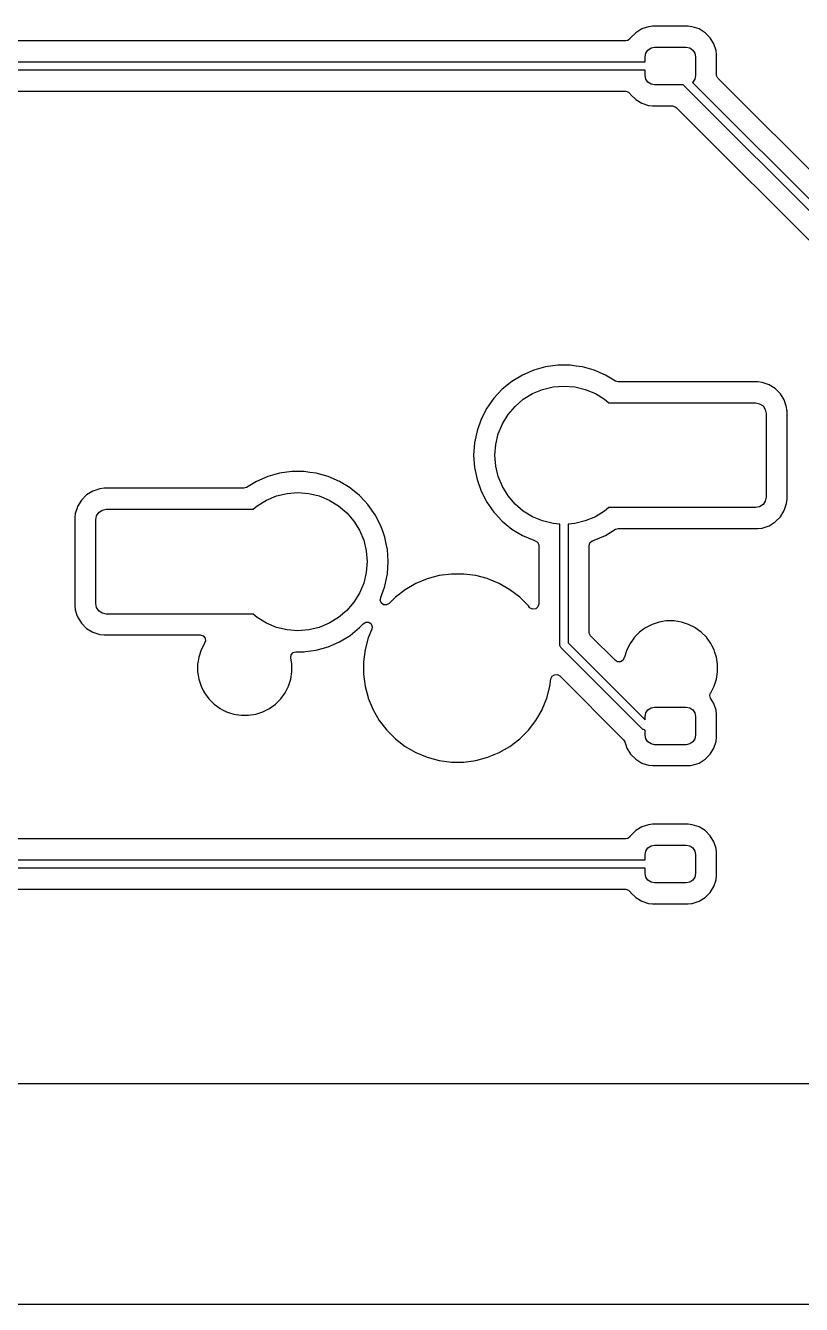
# Model space of a CAD drawing. Header units: millimetres. Extents: x 46 to 4458, y 59 to 1499.
# Drawn here: x 2064.42 to 2082.94, y 832.69 to 863.22 of the extents above; entities that cross this region are included whole.
import ezdxf

# ---------------------------------------------------------------- set-up
doc = ezdxf.new("R2010")
doc.units = ezdxf.units.MM
doc.layers.add('BLACK', color=7, linetype='Continuous')

msp = doc.modelspace()

# ---------------------------------------------------------------- linework, layer by layer
msp.add_lwpolyline([(1739.51188, 833.25441), (1638.06271, 833.5564), (1638.38771, 944.69762), (2107.13583, 944.69762), (2107.13583, 832.69492), (1950.85196, 832.69492)])
at = {"layer": 'BLACK', "linetype": 'Continuous'}
for p, q in [((2079.12941, 863.14389), (2078.98508, 863.05486)), ((2079.12942, 863.14389), (2079.12941, 863.14389)), ((2079.29041, 863.19724), (2079.12942, 863.14389)), ((2079.38976, 863.20739), (2079.29041, 863.19724)), ((2079.29041, 863.19724), (2079.29041, 863.19724)), ((2079.38978, 863.20739), (2079.38976, 863.20739)), ((2080.23647, 863.20739), (2079.38978, 863.20739)), ((2080.33583, 863.19724), (2080.23647, 863.20739)), ((2080.49681, 863.14389), (2080.33583, 863.19724)), ((2080.49682, 863.14389), (2080.49681, 863.14389)), ((2080.64116, 863.05486), (2080.49682, 863.14389)), ((2080.49682, 863.14389), (2080.49682, 863.14389)), ((2080.49682, 863.14389), (2080.49682, 863.14389)), ((2078.74812, 862.85739), (2061.82812, 862.85739)), ((2078.80171, 862.86957), (2078.74812, 862.85739)), ((2078.85365, 862.91629), (2078.80171, 862.86957)), ((2078.86515, 862.93493), (2078.85365, 862.91629)), ((2078.98507, 863.05486), (2078.86515, 862.93493)), ((2078.98508, 863.05486), (2078.98507, 863.05486)), ((2080.76109, 862.93493), (2080.64116, 863.05486)), ((2080.64116, 863.05486), (2080.64116, 863.05486)), ((2080.85012, 862.79059), (2080.76109, 862.93493)), ((2080.76109, 862.93493), (2080.76109, 862.93493)), ((2080.85012, 862.79058), (2080.85012, 862.79059)), ((2080.85012, 862.79059), (2080.85012, 862.79059)), ((2080.90284, 862.6315), (2080.85012, 862.79058)), ((2079.21312, 862.48189), (2079.23025, 862.56799)), ((2079.21312, 862.35683), (2079.21312, 862.48189)), ((2079.23025, 862.56799), (2079.27902, 862.64099)), ((2079.27902, 862.64099), (2079.35202, 862.68976)), ((2079.35202, 862.68976), (2079.43812, 862.70689)), ((2079.43812, 862.70689), (2080.18812, 862.70689)), ((2080.18812, 862.70689), (2080.27422, 862.68976)), ((2080.27422, 862.68976), (2080.34722, 862.64099)), ((2080.34722, 862.64099), (2080.39599, 862.56799)), ((2080.39599, 862.56799), (2080.41312, 862.48189)), ((2080.41312, 862.48189), (2080.41312, 862.03189)), ((2080.90347, 862.6296), (2080.90284, 862.6315)), ((2080.91362, 862.53024), (2080.90347, 862.6296)), ((2080.90347, 862.6296), (2080.90347, 862.6296)), ((2080.91362, 862.53023), (2080.91362, 862.53024)), ((2080.91362, 862.05699), (2080.91362, 862.53023)), ((2061.36312, 862.35503), (2079.21312, 862.35683)), ((2079.21312, 862.15875), (2061.36312, 862.15695)), ((2079.21312, 862.03189), (2079.21312, 862.15875)), ((2079.23025, 861.94578), (2079.21312, 862.03189)), ((2079.27902, 861.87279), (2079.23025, 861.94578)), ((2079.35202, 861.82401), (2079.27902, 861.87279)), ((2080.34722, 861.87279), (2080.34053, 861.86832)), ((2080.34053, 861.86832), (2089.38144, 852.82998)), ((2080.39599, 861.94578), (2080.34722, 861.87279)), ((2080.41312, 862.03189), (2080.39599, 861.94578)), ((2080.91645, 862.03063), (2080.91362, 862.05699)), ((2080.94994, 861.9693), (2080.91645, 862.03063)), ((2084.01736, 858.90189), (2080.94994, 861.9693)), ((2061.82812, 861.65639), (2078.74812, 861.65639)), ((2078.74812, 861.65639), (2078.81515, 861.6367)), ((2078.81515, 861.6367), (2078.85365, 861.59748)), ((2078.85365, 861.59748), (2078.86515, 861.57884)), ((2078.86515, 861.57884), (2078.98507, 861.45892)), ((2079.43812, 861.80689), (2079.35202, 861.82401)), ((2080.12181, 861.80689), (2079.43812, 861.80689)), ((2089.28256, 852.64874), (2080.12181, 861.80689)), ((2078.98507, 861.45892), (2078.98508, 861.45892)), ((2078.98508, 861.45892), (2079.12941, 861.36989)), ((2079.12941, 861.36989), (2079.12942, 861.36989)), ((2079.12942, 861.36989), (2079.12942, 861.36988)), ((2079.12942, 861.36988), (2079.29041, 861.31654)), ((2079.29041, 861.31654), (2079.38977, 861.30639)), ((2079.38977, 861.30639), (2079.86302, 861.30639)), ((2079.86302, 861.30639), (2079.93006, 861.2867)), ((2079.93006, 861.2867), (2079.9507, 861.27007)), ((2079.9507, 861.27007), (2088.85326, 852.36751)), ((2076.28144, 854.88075), (2076.03007, 854.72789)), ((2076.55127, 854.99795), (2076.28144, 854.88075)), ((2076.28144, 854.88075), (2076.28144, 854.88075)), ((2076.83456, 855.07733), (2076.55127, 854.99795)), ((2077.12602, 855.11739), (2076.83456, 855.07733)), ((2076.83456, 855.07733), (2076.83456, 855.07733)), ((2077.42022, 855.11739), (2077.12602, 855.11739)), ((2077.12602, 855.11739), (2077.12602, 855.11739)), ((2077.56595, 855.09736), (2077.42022, 855.11739)), ((2077.42022, 855.11739), (2077.42022, 855.11739)), ((2077.71167, 855.07733), (2077.56595, 855.09736)), ((2077.71168, 855.07733), (2077.71167, 855.07733)), ((2077.99496, 854.99795), (2077.71168, 855.07733)), ((2077.71168, 855.07733), (2077.71168, 855.07733)), ((2078.26479, 854.88075), (2077.99496, 854.99795)), ((2078.2648, 854.88075), (2078.26479, 854.88075)), ((2078.50375, 854.73544), (2078.2648, 854.88075)), ((2075.80186, 854.54223), (2075.60105, 854.32721)), ((2076.03007, 854.72789), (2075.80186, 854.54223)), ((2076.52404, 854.43705), (2076.76324, 854.53613)), ((2076.76324, 854.53613), (2077.015, 854.59657)), ((2077.015, 854.59657), (2077.27312, 854.61689)), ((2077.27312, 854.61689), (2077.53124, 854.59657)), ((2077.53124, 854.59657), (2077.783, 854.53613)), ((2077.783, 854.53613), (2078.0222, 854.43705)), ((2078.56818, 854.71739), (2078.50375, 854.73544)), ((2079.94599, 854.71739), (2078.56818, 854.71739)), ((2079.946, 854.71739), (2079.94599, 854.71739)), ((2081.89813, 854.71739), (2079.946, 854.71739)), ((2081.89814, 854.71739), (2081.89813, 854.71739)), ((2082.00091, 854.70689), (2081.89814, 854.71739)), ((2082.00092, 854.70689), (2082.00091, 854.70689)), ((2082.16745, 854.6517), (2082.00092, 854.70689)), ((2082.31678, 854.5596), (2082.16745, 854.6517)), ((2082.44083, 854.43554), (2082.31678, 854.5596)), ((2075.60105, 854.32721), (2075.4314, 854.08687)), ((2076.10639, 854.13361), (2076.30327, 854.30177)), ((2076.30327, 854.30177), (2076.52404, 854.43705)), ((2078.0222, 854.43705), (2078.24297, 854.30177)), ((2078.24297, 854.30177), (2078.34234, 854.21689)), ((2078.34234, 854.21689), (2079.89812, 854.21689)), ((2079.89812, 854.21689), (2081.84812, 854.21689)), ((2081.84812, 854.21689), (2081.94379, 854.19786)), ((2082.53293, 854.28622), (2082.44083, 854.43554)), ((2082.58063, 854.14229), (2082.53293, 854.28622)), ((2075.4314, 854.08687), (2075.29605, 853.82565)), ((2075.4314, 854.08687), (2075.4314, 854.08687)), ((2075.80296, 853.71597), (2075.93824, 853.93673)), ((2075.93824, 853.93673), (2076.10639, 854.13361)), ((2081.94379, 854.19786), (2082.0249, 854.14366)), ((2082.0249, 854.14366), (2082.07909, 854.06256)), ((2082.07909, 854.06256), (2082.09812, 853.96689)), ((2082.09812, 853.96689), (2082.09812, 851.96689)), ((2082.58812, 854.11969), (2082.58063, 854.14229)), ((2082.58812, 854.11968), (2082.58812, 854.11969)), ((2082.59569, 854.0456), (2082.58812, 854.11968)), ((2082.59862, 854.0169), (2082.59569, 854.0456)), ((2082.59862, 851.91688), (2082.59862, 854.0169)), ((2075.29605, 853.82565), (2075.19753, 853.54845)), ((2075.70388, 853.47677), (2075.80296, 853.71597)), ((2075.19752, 853.54843), (2075.13767, 853.2604)), ((2075.19753, 853.54845), (2075.19752, 853.54843)), ((2075.64343, 853.225), (2075.70388, 853.47677)), ((2075.13767, 853.2604), (2075.11759, 852.96689)), ((2075.13767, 853.2604), (2075.13767, 853.2604)), ((2075.62312, 852.96689), (2075.64343, 853.225)), ((2075.11759, 852.96689), (2075.13767, 852.67338)), ((2075.64343, 852.70877), (2075.62312, 852.96689)), ((2075.70388, 852.45701), (2075.64343, 852.70877)), ((2070.20127, 852.45795), (2069.93144, 852.34075)), ((2070.48456, 852.53733), (2070.20127, 852.45795)), ((2070.77602, 852.57739), (2070.48456, 852.53733)), ((2070.48456, 852.53733), (2070.48456, 852.53733)), ((2071.07022, 852.57739), (2070.77602, 852.57739)), ((2070.77602, 852.57739), (2070.77602, 852.57739)), ((2071.20907, 852.5583), (2071.07022, 852.57739)), ((2071.07022, 852.57739), (2071.07022, 852.57739)), ((2071.36167, 852.53733), (2071.20907, 852.5583)), ((2071.36168, 852.53733), (2071.36167, 852.53733)), ((2071.64496, 852.45795), (2071.36168, 852.53733)), ((2071.36168, 852.53733), (2071.36168, 852.53733)), ((2071.91479, 852.34075), (2071.64496, 852.45795)), ((2075.13767, 852.67338), (2075.13767, 852.67337)), ((2075.13767, 852.67337), (2075.19752, 852.38534)), ((2075.19752, 852.38534), (2075.19753, 852.38533)), ((2075.19753, 852.38533), (2075.29605, 852.10813)), ((2075.80296, 852.2178), (2075.70388, 852.45701)), ((2066.02878, 852.1117), (2065.87946, 852.0196)), ((2066.02879, 852.1117), (2066.02878, 852.1117)), ((2066.19532, 852.16689), (2066.02879, 852.1117)), ((2066.2981, 852.17739), (2066.19532, 852.16689)), ((2066.19532, 852.16689), (2066.19532, 852.16689)), ((2066.29812, 852.17739), (2066.2981, 852.17739)), ((2069.62806, 852.17739), (2066.29812, 852.17739)), ((2069.69249, 852.19544), (2069.62806, 852.17739)), ((2069.93144, 852.34075), (2069.69249, 852.19544)), ((2069.93144, 852.34075), (2069.93144, 852.34075)), ((2070.665, 852.05657), (2070.92312, 852.07689)), ((2070.92312, 852.07689), (2071.18124, 852.05657)), ((2071.9148, 852.34075), (2071.91479, 852.34075)), ((2072.16616, 852.18789), (2071.9148, 852.34075)), ((2072.16617, 852.18789), (2072.16616, 852.18789)), ((2072.18821, 852.16995), (2072.16617, 852.18789)), ((2072.16617, 852.18789), (2072.16617, 852.18789)), ((2072.39438, 852.00223), (2072.18821, 852.16995)), ((2075.29605, 852.10813), (2075.4314, 851.84691)), ((2075.93824, 851.99704), (2075.80296, 852.2178)), ((2065.75541, 851.89555), (2065.66331, 851.74622)), ((2065.87946, 852.0196), (2065.75541, 851.89555)), ((2069.95327, 851.76177), (2070.17404, 851.89705)), ((2070.17404, 851.89705), (2070.41324, 851.99613)), ((2070.41324, 851.99613), (2070.665, 852.05657)), ((2071.18124, 852.05657), (2071.433, 851.99613)), ((2071.433, 851.99613), (2071.6722, 851.89705)), ((2071.6722, 851.89705), (2071.89297, 851.76177)), ((2072.39438, 852.00222), (2072.39438, 852.00223)), ((2072.51735, 851.87055), (2072.39438, 852.00222)), ((2072.39438, 852.00222), (2072.39438, 852.00222)), ((2072.59519, 851.78721), (2072.51735, 851.87055)), ((2072.76484, 851.54687), (2072.59519, 851.78721)), ((2075.4314, 851.84691), (2075.4314, 851.8469)), ((2075.4314, 851.8469), (2075.60105, 851.60656)), ((2076.10639, 851.80016), (2075.93824, 851.99704)), ((2076.30327, 851.63201), (2076.10639, 851.80016)), ((2082.0249, 851.79011), (2081.94379, 851.73592)), ((2082.07909, 851.87122), (2082.0249, 851.79011)), ((2082.09812, 851.96689), (2082.07909, 851.87122)), ((2082.53293, 851.64755), (2082.58812, 851.81409)), ((2082.58812, 851.81409), (2082.59862, 851.91688)), ((2065.60812, 851.57968), (2065.59762, 851.4769)), ((2065.59762, 851.4769), (2065.59762, 849.37689)), ((2065.65114, 851.70951), (2065.60812, 851.57968)), ((2065.60812, 851.57968), (2065.60812, 851.57968)), ((2065.60812, 851.57968), (2065.60812, 851.57968)), ((2065.6633, 851.74622), (2065.65114, 851.70951)), ((2065.66331, 851.74622), (2065.6633, 851.74622)), ((2066.09812, 851.42689), (2066.11715, 851.52256)), ((2066.11715, 851.52256), (2066.17134, 851.60366)), ((2066.17134, 851.60366), (2066.25245, 851.65786)), ((2066.25245, 851.65786), (2066.34812, 851.67689)), ((2066.34812, 851.67689), (2068.39812, 851.67689)), ((2068.39812, 851.67689), (2069.85389, 851.67689)), ((2069.85389, 851.67689), (2069.95327, 851.76177)), ((2071.89297, 851.76177), (2072.08985, 851.59361)), ((2072.08985, 851.59361), (2072.258, 851.39673)), ((2072.76484, 851.54686), (2072.76484, 851.54687)), ((2072.76484, 851.54687), (2072.76484, 851.54687)), ((2072.90019, 851.28565), (2072.76484, 851.54686)), ((2075.60105, 851.60656), (2075.63792, 851.56709)), ((2075.63792, 851.56709), (2075.79006, 851.40418)), ((2076.52404, 851.49673), (2076.30327, 851.63201)), ((2076.76324, 851.39764), (2076.52404, 851.49673)), ((2078.0222, 851.49673), (2077.783, 851.39764)), ((2078.24297, 851.63201), (2078.0222, 851.49673)), ((2078.34234, 851.71689), (2078.24297, 851.63201)), ((2079.79812, 851.71689), (2078.34234, 851.71689)), ((2081.84812, 851.71689), (2079.79812, 851.71689)), ((2081.94379, 851.73592), (2081.84812, 851.71689)), ((2082.31678, 851.37418), (2082.44083, 851.49823)), ((2082.44083, 851.49823), (2082.53293, 851.64755)), ((2066.09812, 849.42689), (2066.09812, 851.42689)), ((2072.258, 851.39673), (2072.39328, 851.17597)), ((2072.39328, 851.17597), (2072.49236, 850.93677)), ((2072.95575, 851.12932), (2072.90019, 851.28565)), ((2075.79006, 851.40418), (2075.80186, 851.39155)), ((2075.80186, 851.39155), (2075.89502, 851.31576)), ((2075.89502, 851.31576), (2076.03007, 851.20589)), ((2076.03007, 851.20589), (2076.03007, 851.20589)), ((2076.03007, 851.20589), (2076.03007, 851.20589)), ((2076.03007, 851.20589), (2076.28144, 851.05303)), ((2077.015, 851.3372), (2076.76324, 851.39764)), ((2077.17381, 851.3247), (2077.015, 851.3372)), ((2077.17504, 848.42738), (2077.17381, 851.3247)), ((2077.53124, 851.3372), (2077.3719, 851.32466)), ((2077.3719, 851.32466), (2077.3731, 848.48567)), ((2077.783, 851.39764), (2077.53124, 851.3372)), ((2078.2648, 851.05303), (2078.50375, 851.19834)), ((2078.50375, 851.19834), (2078.56818, 851.21639)), ((2078.56818, 851.21639), (2079.7481, 851.21639)), ((2079.7481, 851.21639), (2079.74811, 851.21639)), ((2079.74811, 851.21639), (2081.89813, 851.21639)), ((2081.89813, 851.21639), (2082.00092, 851.22689)), ((2082.00092, 851.22689), (2082.16745, 851.28207)), ((2082.16745, 851.28207), (2082.31678, 851.37418)), ((2072.49236, 850.93677), (2072.55281, 850.685)), ((2072.99871, 851.00845), (2072.95575, 851.12932)), ((2072.99871, 851.00843), (2072.99871, 851.00845)), ((2073.03195, 850.84849), (2072.99871, 851.00843)), ((2076.28144, 851.05303), (2076.28144, 851.05303)), ((2076.28144, 851.05303), (2076.55128, 850.93582)), ((2076.55128, 850.93582), (2076.58207, 850.92719)), ((2076.58207, 850.92719), (2076.64132, 850.89015)), ((2076.64132, 850.89015), (2076.67113, 850.82696)), ((2077.87362, 850.80779), (2077.8933, 850.87483)), ((2077.8933, 850.87483), (2077.94611, 850.92058)), ((2077.94611, 850.92058), (2077.96417, 850.92719)), ((2077.96417, 850.92719), (2077.99496, 850.93582)), ((2077.99496, 850.93582), (2078.26479, 851.05302)), ((2077.99496, 850.93582), (2077.99496, 850.93582)), ((2078.26479, 851.05302), (2078.2648, 851.05303)), ((2078.2648, 851.05303), (2078.2648, 851.05303)), ((2072.55281, 850.685), (2072.57312, 850.42689)), ((2073.05857, 850.7204), (2073.03195, 850.84849)), ((2073.07864, 850.42689), (2073.05857, 850.7204)), ((2076.67113, 850.82696), (2076.67262, 850.80779)), ((2076.67262, 850.80779), (2076.67262, 849.41141)), ((2077.87362, 848.74698), (2077.87362, 850.80779)), ((2072.57312, 850.42689), (2072.55281, 850.16877)), ((2073.05857, 850.13338), (2073.07864, 850.42689)), ((2072.55281, 850.16877), (2072.49236, 849.91701)), ((2072.99871, 849.84534), (2073.03532, 850.02149)), ((2073.03532, 850.02149), (2073.05857, 850.13338)), ((2074.01012, 850.01674), (2073.73832, 849.90415)), ((2074.29432, 850.09289), (2074.01012, 850.01674)), ((2074.586, 850.13129), (2074.29432, 850.09289)), ((2074.58601, 850.13129), (2074.586, 850.13129)), ((2074.88023, 850.13129), (2074.58601, 850.13129)), ((2074.58601, 850.13129), (2074.58601, 850.13129)), ((2074.88024, 850.13129), (2074.88023, 850.13129)), ((2074.88023, 850.13129), (2074.88023, 850.13129)), ((2075.17192, 850.09289), (2074.88024, 850.13129)), ((2075.43838, 850.02149), (2075.17192, 850.09289)), ((2075.17192, 850.09289), (2075.17192, 850.09289)), ((2075.17192, 850.09289), (2075.17192, 850.09289)), ((2075.45611, 850.01674), (2075.43838, 850.02149)), ((2075.72791, 849.90415), (2075.45611, 850.01674)), ((2072.39328, 849.6778), (2072.258, 849.45704)), ((2072.49236, 849.91701), (2072.39328, 849.6778)), ((2072.90368, 849.57793), (2072.94166, 849.6848)), ((2072.94166, 849.6848), (2072.99871, 849.84533)), ((2072.99871, 849.84533), (2072.99871, 849.84534)), ((2072.99871, 849.84534), (2072.99871, 849.84534)), ((2073.48351, 849.75704), (2073.25011, 849.57794)), ((2073.48353, 849.75705), (2073.48351, 849.75704)), ((2073.73831, 849.90415), (2073.48353, 849.75705)), ((2073.73832, 849.90415), (2073.73831, 849.90415)), ((2075.72793, 849.90415), (2075.72791, 849.90415)), ((2075.98271, 849.75705), (2075.72793, 849.90415)), ((2075.98272, 849.75704), (2075.98271, 849.75705)), ((2075.98271, 849.75705), (2075.98271, 849.75705)), ((2076.21613, 849.57794), (2075.98272, 849.75704)), ((2075.98272, 849.75704), (2075.98272, 849.75704)), ((2075.98272, 849.75704), (2075.98272, 849.75704)), ((2065.59762, 849.37689), (2065.59762, 849.37687)), ((2065.59762, 849.37687), (2065.60812, 849.27409)), ((2066.11715, 849.33122), (2066.09812, 849.42689)), ((2066.17134, 849.25011), (2066.11715, 849.33122)), ((2072.258, 849.45704), (2072.08985, 849.26016)), ((2072.88901, 849.50704), (2072.89896, 849.56529)), ((2072.91343, 849.44158), (2072.88901, 849.50704)), ((2072.89896, 849.56529), (2072.90019, 849.56811)), ((2072.90019, 849.56812), (2072.90368, 849.57793)), ((2072.90019, 849.56811), (2072.90019, 849.56812)), ((2072.96936, 849.39971), (2072.91343, 849.44158)), ((2073.03905, 849.39472), (2072.96936, 849.39971)), ((2073.10038, 849.42821), (2073.03905, 849.39472)), ((2073.25011, 849.57794), (2073.10038, 849.42821)), ((2076.21614, 849.57793), (2076.21613, 849.57794)), ((2076.42416, 849.3699), (2076.21614, 849.57793)), ((2076.42417, 849.36989), (2076.42416, 849.3699)), ((2076.45024, 849.33592), (2076.42417, 849.36989)), ((2076.46742, 849.31769), (2076.45024, 849.33592)), ((2076.65293, 849.34437), (2076.60013, 849.29861)), ((2076.67262, 849.41141), (2076.65293, 849.34437)), ((2065.60812, 849.27409), (2065.60812, 849.27409)), ((2065.60812, 849.27409), (2065.64878, 849.15139)), ((2065.64878, 849.15139), (2065.66331, 849.10755)), ((2065.66331, 849.10755), (2065.75541, 848.95823)), ((2066.25245, 849.19592), (2066.17134, 849.25011)), ((2066.34812, 849.17689), (2066.25245, 849.19592)), ((2068.27312, 849.17689), (2066.34812, 849.17689)), ((2069.85389, 849.17689), (2068.27312, 849.17689)), ((2069.95327, 849.09201), (2069.85389, 849.17689)), ((2070.17404, 848.95673), (2069.95327, 849.09201)), ((2071.89297, 849.09201), (2071.6722, 848.95673)), ((2072.08985, 849.26016), (2071.89297, 849.09201)), ((2076.53097, 849.28867), (2076.46742, 849.31769)), ((2076.60013, 849.29861), (2076.53097, 849.28867)), ((2065.75541, 848.95823), (2065.87946, 848.83418)), ((2065.87946, 848.83418), (2066.02879, 848.74207)), ((2066.02879, 848.74207), (2066.19532, 848.68689)), ((2070.41324, 848.85764), (2070.17404, 848.95673)), ((2070.665, 848.7972), (2070.41324, 848.85764)), ((2070.92312, 848.77689), (2070.665, 848.7972)), ((2071.18124, 848.7972), (2070.92312, 848.77689)), ((2071.433, 848.85764), (2071.18124, 848.7972)), ((2071.6722, 848.95673), (2071.433, 848.85764)), ((2072.16617, 848.66589), (2072.39438, 848.85155)), ((2072.39438, 848.85155), (2072.48261, 848.94602)), ((2072.48261, 848.94602), (2072.54275, 848.98158)), ((2072.54275, 848.98158), (2072.61257, 848.97898)), ((2072.68779, 848.81393), (2072.60327, 848.60988)), ((2072.61257, 848.97898), (2072.6699, 848.93904)), ((2072.6699, 848.93904), (2072.69654, 848.87445)), ((2072.69654, 848.87445), (2072.68779, 848.81393)), ((2077.87645, 848.72063), (2077.87362, 848.74698)), ((2077.90994, 848.6593), (2077.87645, 848.72063)), ((2079.0799, 848.74537), (2078.95464, 848.6201)), ((2079.07991, 848.74537), (2079.0799, 848.74537)), ((2079.0799, 848.74537), (2079.0799, 848.74537)), ((2079.17416, 848.81385), (2079.07991, 848.74537)), ((2079.22323, 848.8495), (2079.17416, 848.81385)), ((2079.38108, 848.92993), (2079.22323, 848.8495)), ((2079.54956, 848.98467), (2079.38108, 848.92993)), ((2079.38108, 848.92993), (2079.38108, 848.92993)), ((2079.66621, 849.00315), (2079.54956, 848.98467)), ((2079.72454, 849.01239), (2079.66621, 849.00315)), ((2079.9017, 849.01239), (2079.72454, 849.01239)), ((2079.98919, 848.99853), (2079.9017, 849.01239)), ((2080.07668, 848.98467), (2079.98919, 848.99853)), ((2080.24516, 848.92993), (2080.07668, 848.98467)), ((2080.39898, 848.85155), (2080.24516, 848.92993)), ((2080.24516, 848.92993), (2080.24516, 848.92993)), ((2080.40301, 848.8495), (2080.39898, 848.85155)), ((2080.54633, 848.74537), (2080.40301, 848.8495)), ((2080.6716, 848.6201), (2080.54633, 848.74537)), ((2066.19532, 848.68689), (2066.29811, 848.67639)), ((2066.29811, 848.67639), (2068.22524, 848.67639)), ((2068.22524, 848.67639), (2068.22525, 848.67639)), ((2068.22525, 848.67639), (2068.59217, 848.67639)), ((2068.59217, 848.67639), (2068.65921, 848.6567)), ((2068.69051, 848.47678), (2068.61008, 848.31893)), ((2068.65921, 848.6567), (2068.70496, 848.6039)), ((2068.69249, 848.47951), (2068.69051, 848.47678)), ((2068.7149, 848.53474), (2068.69249, 848.47951)), ((2068.70496, 848.6039), (2068.7149, 848.53474)), ((2071.64496, 848.39582), (2071.9148, 848.51303)), ((2071.9148, 848.51303), (2072.16617, 848.66589)), ((2072.60327, 848.60988), (2072.52712, 848.32568)), ((2077.18997, 848.39133), (2077.17504, 848.42738)), ((2077.3731, 848.48567), (2079.21312, 846.64821)), ((2078.5027, 848.06654), (2077.90994, 848.6593)), ((2078.85051, 848.47678), (2078.77008, 848.31893)), ((2078.92224, 848.57551), (2078.85051, 848.47678)), ((2078.95464, 848.6201), (2078.92224, 848.57551)), ((2078.95464, 848.6201), (2078.95464, 848.6201)), ((2078.95464, 848.6201), (2078.95464, 848.6201)), ((2080.77573, 848.47678), (2080.6716, 848.6201)), ((2080.80403, 848.42125), (2080.77573, 848.47678)), ((2080.85616, 848.31893), (2080.80403, 848.42125)), ((2068.55533, 848.15044), (2068.53925, 848.0489)), ((2068.61008, 848.31893), (2068.55533, 848.15044)), ((2068.61008, 848.31893), (2068.61008, 848.31893)), ((2070.75367, 848.13299), (2070.76262, 848.20228)), ((2070.77862, 847.97547), (2070.75367, 848.13299)), ((2070.76262, 848.20228), (2070.80762, 848.25573)), ((2070.80762, 848.25573), (2070.87437, 848.27637)), ((2070.87437, 848.27637), (2070.87614, 848.27639)), ((2070.87614, 848.27639), (2071.07022, 848.27639)), ((2071.07022, 848.27639), (2071.10528, 848.28121)), ((2071.10528, 848.28121), (2071.36167, 848.31645)), ((2071.36167, 848.31645), (2071.64496, 848.39582)), ((2072.52712, 848.32568), (2072.48872, 848.034)), ((2077.20241, 848.37618), (2077.18997, 848.39133)), ((2079.15756, 846.42374), (2077.20241, 848.37618)), ((2078.71286, 848.13482), (2078.68293, 848.07168)), ((2078.71533, 848.15045), (2078.71286, 848.13482)), ((2078.77008, 848.31893), (2078.71533, 848.15045)), ((2078.77008, 848.31893), (2078.77008, 848.31893)), ((2080.87682, 848.25534), (2080.85616, 848.31893)), ((2080.85616, 848.31893), (2080.85616, 848.31893)), ((2080.91091, 848.15044), (2080.87682, 848.25534)), ((2080.93862, 847.97547), (2080.91091, 848.15044)), ((2068.53925, 848.0489), (2068.52762, 847.97547)), ((2068.52762, 847.97547), (2068.52762, 847.79831)), ((2068.52762, 847.79831), (2068.54065, 847.71601)), ((2070.75091, 847.62333), (2070.77862, 847.79831)), ((2070.77862, 847.79831), (2070.77862, 847.97547)), ((2072.48872, 848.034), (2072.48872, 848.03399)), ((2072.48872, 848.03399), (2072.48872, 847.73979)), ((2078.55375, 848.03575), (2078.5027, 848.06654)), ((2078.62361, 848.03475), (2078.55375, 848.03575)), ((2078.68293, 848.07168), (2078.62361, 848.03475)), ((2080.91091, 847.62333), (2080.93862, 847.79831)), ((2080.93862, 847.79831), (2080.93862, 847.97547)), ((2068.54065, 847.71601), (2068.55533, 847.62333)), ((2068.55533, 847.62333), (2068.61008, 847.45485)), ((2070.69616, 847.45485), (2070.75091, 847.62333)), ((2072.48872, 847.73979), (2072.48872, 847.73977)), ((2072.48872, 847.73977), (2072.5271, 847.44827)), ((2076.93912, 847.44809), (2076.96255, 847.6261)), ((2076.96255, 847.6261), (2076.99082, 847.69)), ((2076.99082, 847.69), (2077.04914, 847.72847)), ((2077.04914, 847.72847), (2077.11901, 847.7293)), ((2077.11901, 847.7293), (2077.17317, 847.6976)), ((2077.17317, 847.6976), (2078.69514, 846.17563)), ((2080.85616, 847.45485), (2080.91091, 847.62333)), ((2068.61008, 847.45485), (2068.61008, 847.45485)), ((2068.61008, 847.45485), (2068.67092, 847.33543)), ((2068.67092, 847.33543), (2068.69051, 847.297)), ((2068.69051, 847.297), (2068.79464, 847.15367)), ((2070.5116, 847.15367), (2070.61573, 847.297)), ((2070.61573, 847.297), (2070.69616, 847.45485)), ((2072.5271, 847.44827), (2072.52712, 847.44809)), ((2072.52712, 847.44809), (2072.59875, 847.18077)), ((2076.86297, 847.1639), (2076.93912, 847.44809)), ((2080.75557, 847.23138), (2080.77382, 847.29388)), ((2080.77401, 847.16399), (2080.75557, 847.23138)), ((2080.77382, 847.29388), (2080.77572, 847.29698)), ((2080.77572, 847.29698), (2080.77573, 847.297)), ((2080.77573, 847.297), (2080.85616, 847.45485)), ((2068.79464, 847.15367), (2068.91991, 847.0284)), ((2068.91991, 847.0284), (2069.06323, 846.92427)), ((2069.06323, 846.92427), (2069.1264, 846.89208)), ((2069.1264, 846.89208), (2069.22108, 846.84385)), ((2070.08516, 846.84385), (2070.24301, 846.92427)), ((2070.24301, 846.92427), (2070.38633, 847.0284)), ((2070.38633, 847.0284), (2070.5116, 847.15367)), ((2072.59875, 847.18077), (2072.60327, 847.16389)), ((2072.60327, 847.16389), (2072.71585, 846.89209)), ((2072.71585, 846.89209), (2072.71586, 846.89208)), ((2072.71586, 846.89208), (2072.86296, 846.6373)), ((2076.60327, 846.63729), (2076.75038, 846.89208)), ((2076.75038, 846.89208), (2076.75148, 846.89474)), ((2076.75148, 846.89474), (2076.86297, 847.16389)), ((2076.86297, 847.16389), (2076.86297, 847.1639)), ((2076.86297, 847.16389), (2076.86297, 847.16389)), ((2079.23025, 846.81799), (2079.27902, 846.89099)), ((2079.27902, 846.89099), (2079.35202, 846.93976)), ((2079.35202, 846.93976), (2079.43812, 846.95689)), ((2079.43812, 846.95689), (2080.18812, 846.95689)), ((2080.18812, 846.95689), (2080.27422, 846.93976)), ((2080.27422, 846.93976), (2080.34722, 846.89099)), ((2080.34722, 846.89099), (2080.39599, 846.81799)), ((2080.85012, 847.04059), (2080.77401, 847.16399)), ((2080.85012, 847.04058), (2080.85012, 847.04059)), ((2080.85012, 847.04059), (2080.85012, 847.04059)), ((2080.90347, 846.8796), (2080.85012, 847.04058)), ((2069.22108, 846.84385), (2069.22108, 846.84384)), ((2069.22108, 846.84384), (2069.29297, 846.82049)), ((2069.29297, 846.82049), (2069.38956, 846.7891)), ((2069.38956, 846.7891), (2069.56454, 846.76139)), ((2069.56454, 846.76139), (2069.56454, 846.76139)), ((2069.56454, 846.76139), (2069.7417, 846.76139)), ((2069.7417, 846.76139), (2069.91667, 846.7891)), ((2069.7417, 846.76139), (2069.7417, 846.76139)), ((2069.91667, 846.7891), (2070.08516, 846.84385)), ((2072.86296, 846.6373), (2072.86297, 846.63728)), ((2072.86297, 846.63728), (2073.04207, 846.40388)), ((2076.42417, 846.40388), (2076.60327, 846.63729)), ((2079.21312, 846.73189), (2079.23025, 846.81799)), ((2079.21312, 846.64821), (2079.21312, 846.73189)), ((2080.39599, 846.81799), (2080.41312, 846.73189)), ((2080.41312, 846.73189), (2080.41312, 846.28189)), ((2080.91362, 846.78023), (2080.90347, 846.8796)), ((2080.91362, 846.23354), (2080.91362, 846.78023)), ((2073.04207, 846.40388), (2073.04207, 846.40387)), ((2073.04207, 846.40387), (2073.2501, 846.19584)), ((2076.21613, 846.19584), (2076.42417, 846.40388)), ((2079.16812, 846.41937), (2079.15756, 846.42374)), ((2079.19361, 846.40881), (2079.16812, 846.41937)), ((2079.21312, 846.40689), (2079.19361, 846.40881)), ((2079.21312, 846.28189), (2079.21312, 846.40689)), ((2079.23025, 846.19578), (2079.21312, 846.28189)), ((2080.41312, 846.28189), (2080.39599, 846.19578)), ((2073.2501, 846.19584), (2073.25011, 846.19584)), ((2073.25011, 846.19584), (2073.33047, 846.13418)), ((2073.33047, 846.13418), (2073.48352, 846.01673)), ((2073.48352, 846.01673), (2073.48353, 846.01673)), ((2073.48353, 846.01673), (2073.73831, 845.86963)), ((2075.72792, 845.86963), (2075.98272, 846.01673)), ((2075.98272, 846.01673), (2076.21613, 846.19584)), ((2078.69514, 846.17563), (2078.72516, 846.12696)), ((2078.72516, 846.12696), (2078.74994, 846.05218)), ((2078.74994, 846.05218), (2078.77612, 845.97319)), ((2078.77612, 845.97319), (2078.77612, 845.97318)), ((2078.77612, 845.97318), (2078.86515, 845.82885)), ((2079.27902, 846.12279), (2079.23025, 846.19578)), ((2079.35202, 846.07401), (2079.27902, 846.12279)), ((2079.43812, 846.05689), (2079.35202, 846.07401)), ((2080.18812, 846.05689), (2079.43812, 846.05689)), ((2080.27422, 846.07401), (2080.18812, 846.05689)), ((2080.34722, 846.12279), (2080.27422, 846.07401)), ((2080.39599, 846.19578), (2080.34722, 846.12279)), ((2080.76109, 845.82884), (2080.85012, 845.97319)), ((2080.85012, 845.97319), (2080.90347, 846.13418)), ((2080.90347, 846.13418), (2080.91362, 846.23354)), ((2073.73831, 845.86963), (2073.73832, 845.86962)), ((2073.73832, 845.86962), (2074.01012, 845.75704)), ((2074.01012, 845.75704), (2074.01013, 845.75704)), ((2074.01013, 845.75704), (2074.01013, 845.75704)), ((2074.01013, 845.75704), (2074.29432, 845.68089)), ((2074.29432, 845.68089), (2074.58601, 845.64249)), ((2074.88023, 845.64249), (2075.17192, 845.68089)), ((2075.17192, 845.68089), (2075.45611, 845.75704)), ((2075.45611, 845.75704), (2075.60727, 845.81965)), ((2075.60727, 845.81965), (2075.72791, 845.86962)), ((2075.72791, 845.86962), (2075.72792, 845.86962)), ((2075.72792, 845.86962), (2075.72792, 845.86963)), ((2078.86515, 845.82885), (2078.86515, 845.82884)), ((2078.86515, 845.82884), (2078.98507, 845.70892)), ((2078.98507, 845.70892), (2078.98508, 845.70892)), ((2078.98508, 845.70892), (2079.12941, 845.61989)), ((2080.49682, 845.61988), (2080.64116, 845.70892)), ((2080.64116, 845.70892), (2080.76109, 845.82884)), ((2074.58601, 845.64249), (2074.58602, 845.64249)), ((2074.58602, 845.64249), (2074.88022, 845.64249)), ((2074.88022, 845.64249), (2074.88023, 845.64249)), ((2079.12941, 845.61989), (2079.12942, 845.61989)), ((2079.12942, 845.61989), (2079.12942, 845.61988)), ((2079.12942, 845.61988), (2079.29041, 845.56654)), ((2079.29041, 845.56654), (2079.38977, 845.55639)), ((2079.38977, 845.55639), (2080.23646, 845.55639)), ((2080.23646, 845.55639), (2080.23647, 845.55639)), ((2080.23647, 845.55639), (2080.29088, 845.56195)), ((2080.23647, 845.55639), (2080.23647, 845.55639)), ((2080.29088, 845.56195), (2080.33583, 845.56654)), ((2080.33583, 845.56654), (2080.49682, 845.61988)), ((2079.29041, 844.14724), (2079.12942, 844.09389)), ((2079.38976, 844.15739), (2079.29041, 844.14724)), ((2079.29041, 844.14724), (2079.29041, 844.14724)), ((2079.38978, 844.15739), (2079.38976, 844.15739)), ((2080.23647, 844.15739), (2079.38978, 844.15739)), ((2080.33583, 844.14724), (2080.23647, 844.15739)), ((2080.49681, 844.09389), (2080.33583, 844.14724)), ((2078.85365, 843.86629), (2078.80171, 843.81957)), ((2078.86515, 843.88493), (2078.85365, 843.86629)), ((2078.98507, 844.00486), (2078.86515, 843.88493)), ((2078.98508, 844.00486), (2078.98507, 844.00486)), ((2079.12941, 844.09389), (2078.98508, 844.00486)), ((2079.12942, 844.09389), (2079.12941, 844.09389)), ((2080.49682, 844.09389), (2080.49681, 844.09389)), ((2080.64116, 844.00486), (2080.49682, 844.09389)), ((2080.49682, 844.09389), (2080.49682, 844.09389)), ((2080.49682, 844.09389), (2080.49682, 844.09389)), ((2080.76109, 843.88493), (2080.64116, 844.00486)), ((2080.64116, 844.00486), (2080.64116, 844.00486)), ((2080.85012, 843.74059), (2080.76109, 843.88493)), ((2080.76109, 843.88493), (2080.76109, 843.88493)), ((2078.74812, 843.80739), (2052.30312, 843.80739)), ((2078.80171, 843.81957), (2078.74812, 843.80739)), ((2079.23025, 843.51799), (2079.27902, 843.59099)), ((2079.27902, 843.59099), (2079.35202, 843.63976)), ((2079.35202, 843.63976), (2079.43812, 843.65689)), ((2079.43812, 843.65689), (2080.18812, 843.65689)), ((2080.18812, 843.65689), (2080.27422, 843.63976)), ((2080.27422, 843.63976), (2080.34722, 843.59099)), ((2080.34722, 843.59099), (2080.39599, 843.51799)), ((2080.85012, 843.74058), (2080.85012, 843.74059)), ((2080.85012, 843.74059), (2080.85012, 843.74059)), ((2080.88851, 843.62475), (2080.85012, 843.74058)), ((2080.90347, 843.5796), (2080.88851, 843.62475)), ((2080.91279, 843.48837), (2080.90347, 843.5796)), ((2080.90347, 843.5796), (2080.90347, 843.5796)), ((2051.83812, 843.30618), (2079.21312, 843.30687)), ((2079.21312, 843.43189), (2079.23025, 843.51799)), ((2079.21312, 843.30687), (2079.21312, 843.43189)), ((2080.39599, 843.51799), (2080.41312, 843.43189)), ((2080.41312, 843.43189), (2080.41312, 842.98189)), ((2080.91362, 843.48023), (2080.91279, 843.48837)), ((2080.91362, 842.93354), (2080.91362, 843.48023)), ((2079.21312, 843.10879), (2051.83812, 843.1081)), ((2079.21312, 842.98189), (2079.21312, 843.10879)), ((2079.23025, 842.89578), (2079.21312, 842.98189)), ((2080.41312, 842.98189), (2080.39599, 842.89578)), ((2080.90347, 842.83418), (2080.91362, 842.93354)), ((2079.27902, 842.82279), (2079.23025, 842.89578)), ((2079.35202, 842.77401), (2079.27902, 842.82279)), ((2079.43812, 842.75689), (2079.35202, 842.77401)), ((2080.18812, 842.75689), (2079.43812, 842.75689)), ((2080.27422, 842.77401), (2080.18812, 842.75689)), ((2080.34722, 842.82279), (2080.27422, 842.77401)), ((2080.39599, 842.89578), (2080.34722, 842.82279)), ((2080.76109, 842.52884), (2080.85012, 842.67319)), ((2080.85012, 842.67319), (2080.90347, 842.83418)), ((2059.48426, 842.60639), (2078.74812, 842.60639)), ((2078.74812, 842.60639), (2078.81515, 842.5867)), ((2078.81515, 842.5867), (2078.85365, 842.54748)), ((2078.85365, 842.54748), (2078.85921, 842.53847)), ((2078.85921, 842.53847), (2078.86515, 842.52884)), ((2078.86515, 842.52884), (2078.98507, 842.40892)), ((2078.98507, 842.40892), (2078.98508, 842.40892)), ((2078.98508, 842.40892), (2079.12941, 842.31989)), ((2079.12941, 842.31989), (2079.12942, 842.31989)), ((2079.12942, 842.31989), (2079.12942, 842.31988)), ((2079.12942, 842.31988), (2079.29041, 842.26654)), ((2080.33583, 842.26654), (2080.49682, 842.31988)), ((2080.49682, 842.31988), (2080.64116, 842.40892)), ((2080.64116, 842.40892), (2080.76109, 842.52884)), ((2079.29041, 842.26654), (2079.38977, 842.25639)), ((2079.38977, 842.25639), (2080.23646, 842.25639)), ((2080.23646, 842.25639), (2080.23647, 842.25639)), ((2080.23647, 842.25639), (2080.31512, 842.26442)), ((2080.23647, 842.25639), (2080.23647, 842.25639)), ((2080.31512, 842.26442), (2080.33583, 842.26654)), ((2102.68362, 837.96044), (2059.52135, 837.96044))]:
    msp.add_line(p, q, dxfattribs=at)

doc.saveas('drawing.dxf')
